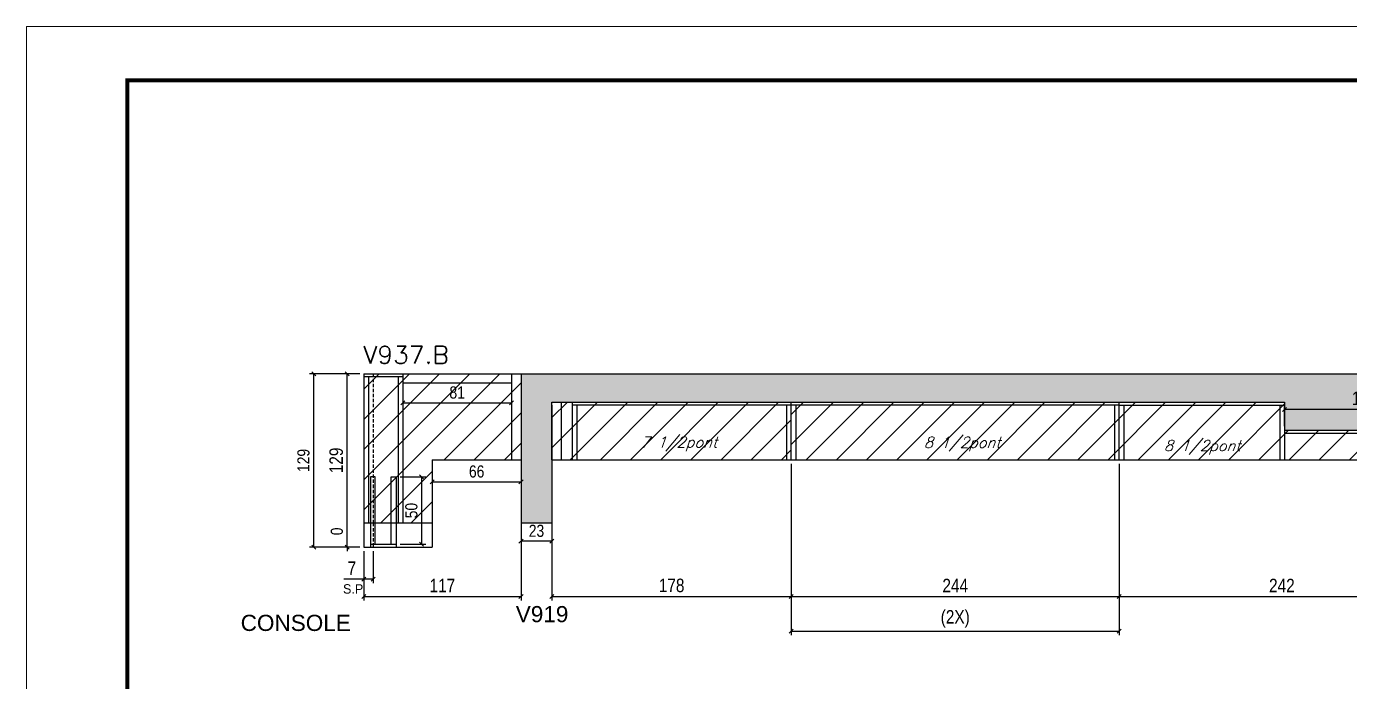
# Model space of a CAD drawing. Extents: x -20960 to -5926, y -2106 to 21915.
# Drawn here: x -9037 to -8053, y 9942 to 10430 of the extents above; entities that cross this region are included whole.
import ezdxf

# ---------------------------------------------------------------- set-up
doc = ezdxf.new("R2010")
doc.units = 0
doc.linetypes.add('DASHED', pattern=[0.75, 0.5, -0.25])
doc.linetypes.add('HIDDEN', pattern=[0.375, 0.25, -0.125])
for name, color, linetype in [('5', 5, 'Continuous'), ('COTA', 241, 'Continuous'), ('Painéis', 200, 'Continuous'), ('SARR_2.2x7', 40, 'Continuous'), ('SARR_3.5x7', 81, 'Continuous'), ('texto', 7, 'Continuous')]:
    doc.layers.add(name, color=color, linetype=linetype)
for name, color, linetype, lineweight in [('Folhas', 255, 'Continuous', 9), ('Hachura', 251, 'Continuous', 9), ('SARRAFO DE PRESSAO', 251, 'DASHED', 9), ('Texto Seção', 7, 'Continuous', 15)]:
    doc.layers.add(name, color=color, linetype=linetype, lineweight=lineweight)
doc.styles.add('COTA TECNICA', font='techl___.ttf', dxfattribs={"height": 10})
doc.styles.add('COTA TECNICA-50', font='techl___.ttf', dxfattribs={"height": 9})
doc.styles.add('REGUA-120', font='ROMANS.shx', dxfattribs={"height": 15})
doc.styles.add('Romans', font='romans.shx')
doc.styles.add('ROMAS860', font='ROMAS860.SHX')
doc.styles.get("Standard").update_dxf_attribs({"font": 'arial.ttf'})
doc.dimstyles.new('COTA PAINEL-50', dxfattribs={"dimtxt": 9, "dimasz": 3, "dimexe": 3, "dimexo": 3, "dimgap": 3, "dimtad": 1, "dimdec": 1, "dimzin": 12, "dimdsep": 46, "dimtxsty": 'COTA TECNICA-50', "dimblk1": 'OBLIQUE', "dimblk2": 'OBLIQUE', "dimsah": 1, "dimcen": 0.9, "dimclrd": 4, "dimclre": 4, "dimclrt": 240, "dimadec": 1, "dimazin": 3, "dimtfac": 1, "dimtdec": 1, "dimtmove": 0, "dimatfit": 3, "dimfxl": 1, "dimtolj": 1, "dimtzin": 12, "dimarcsym": 0})
doc.dimstyles.new('PAINEL', dxfattribs={"dimtxt": 10, "dimasz": 3, "dimexe": 3, "dimexo": 3, "dimgap": 3, "dimtad": 1, "dimdec": 1, "dimzin": 12, "dimdsep": 46, "dimtxsty": 'COTA TECNICA', "dimblk1": 'OBLIQUE', "dimblk2": 'OBLIQUE', "dimsah": 1, "dimcen": 0.9, "dimclrd": 4, "dimclre": 4, "dimclrt": 240, "dimadec": 1, "dimazin": 3, "dimtfac": 1, "dimtdec": 1, "dimtmove": 0, "dimatfit": 3, "dimfxl": 1, "dimtolj": 1, "dimtzin": 12, "dimarcsym": 0})

# ---------------------------------------------------------------- blocks, each defined once
blk = doc.blocks.new('9999999999')
at = {"layer": 'Folhas'}
blk.add_lwpolyline([(98138.98, 34190.21), (99623.98, 34190.21), (99623.98, 35240.21), (98138.98, 35240.21)], close=True, dxfattribs=at)
at = {"layer": 'Folhas', "color": 30, "const_width": 3}
blk.add_lwpolyline([(98213.98, 34230.21), (99583.98, 34230.21), (99583.98, 35200.21), (98213.98, 35200.21)], close=True, dxfattribs=at)
blk = doc.blocks.new('_Oblique')
at = {"color": 0, "linetype": 'ByBlock', "lineweight": -2}
blk.add_line((-0.5, -0.5), (0.5, 0.5), dxfattribs=at)
blk = doc.blocks.new('*D1440')
at = {"layer": 'COTA', "color": 4, "lineweight": -2, "ltscale": 25, "transparency": 16777216}
for p, q in [((-8786.08, 10039.38), (-8786.08, 10015.66)), ((-8779.08, 10039.38), (-8779.08, 10015.66)), ((-8786.08, 10018.66), (-8800.81, 10018.66)), ((-8779.08, 10018.66), (-8786.08, 10018.66))]:
    blk.add_line(p, q, dxfattribs=at)
at = {"layer": 'Defpoints', "color": 0, "ltscale": 25, "transparency": 16777216}
for p in [(-8786.08, 10042.38), (-8779.08, 10042.38), (-8786.08, 10018.66)]:
    blk.add_point(p, dxfattribs=at)
at = {"layer": 'COTA', "color": 4, "lineweight": -2, "ltscale": 25, "transparency": 16777216, "xscale": 3, "yscale": 3, "zscale": 3, "rotation": 180}
blk.add_blockref('_Oblique', (-8786.08, 10018.66), dxfattribs=at)
at = {"layer": 'COTA', "color": 4, "lineweight": -2, "ltscale": 25, "transparency": 16777216, "xscale": 3, "yscale": 3, "zscale": 3}
blk.add_blockref('_Oblique', (-8779.08, 10018.66), dxfattribs=at)
at = {"layer": 'COTA', "color": 240, "ltscale": 25, "transparency": 16777216, "insert": (-8794.94, 10026.73), "char_height": 10, "attachment_point": 5, "style": 'COTA TECNICA'}
blk.add_mtext('\\A1;7', dxfattribs=at)
blk = doc.blocks.new('*D1671')
at = {"layer": 'COTA', "color": 4, "lineweight": -2, "ltscale": 25, "transparency": 16777216}
for p, q in [((-8468.04, 10104.38), (-8468.04, 10002.78)), ((-8224.04, 10104.38), (-8224.04, 10002.78)), ((-8468.04, 10005.78), (-8224.04, 10005.78))]:
    blk.add_line(p, q, dxfattribs=at)
at = {"layer": 'Defpoints', "color": 0, "ltscale": 25, "transparency": 16777216}
for p in [(-8468.04, 10107.38), (-8224.04, 10107.38), (-8224.04, 10005.78)]:
    blk.add_point(p, dxfattribs=at)
at = {"layer": 'COTA', "color": 4, "lineweight": -2, "ltscale": 25, "transparency": 16777216, "xscale": 3, "yscale": 3, "zscale": 3, "rotation": 180}
blk.add_blockref('_Oblique', (-8468.04, 10005.78), dxfattribs=at)
at = {"layer": 'COTA', "color": 4, "lineweight": -2, "ltscale": 25, "transparency": 16777216, "xscale": 3, "yscale": 3, "zscale": 3}
blk.add_blockref('_Oblique', (-8224.04, 10005.78), dxfattribs=at)
at = {"layer": 'COTA', "color": 240, "ltscale": 25, "transparency": 16777216, "insert": (-8346.04, 10013.85), "char_height": 10, "attachment_point": 5, "style": 'COTA TECNICA'}
blk.add_mtext('\\A1;244', dxfattribs=at)
blk = doc.blocks.new('*D1672')
at = {"layer": 'COTA', "color": 4, "lineweight": -2, "ltscale": 25, "transparency": 16777216}
for p, q in [((-8468.04, 10104.38), (-8468.04, 9976.83)), ((-8224.04, 10104.38), (-8224.04, 9976.83)), ((-8468.04, 9979.83), (-8224.04, 9979.83))]:
    blk.add_line(p, q, dxfattribs=at)
at = {"layer": 'Defpoints', "color": 0, "ltscale": 25, "transparency": 16777216}
for p in [(-8468.04, 10107.38), (-8224.04, 10107.38), (-8224.04, 9979.83)]:
    blk.add_point(p, dxfattribs=at)
at = {"layer": 'COTA', "color": 4, "lineweight": -2, "ltscale": 25, "transparency": 16777216, "xscale": 3, "yscale": 3, "zscale": 3, "rotation": 180}
blk.add_blockref('_Oblique', (-8468.04, 9979.83), dxfattribs=at)
at = {"layer": 'COTA', "color": 4, "lineweight": -2, "ltscale": 25, "transparency": 16777216, "xscale": 3, "yscale": 3, "zscale": 3}
blk.add_blockref('_Oblique', (-8224.04, 9979.83), dxfattribs=at)
at = {"layer": 'COTA', "color": 240, "ltscale": 25, "transparency": 16777216, "insert": (-8346.04, 9989.05), "char_height": 10, "attachment_point": 5, "style": 'COTA TECNICA'}
blk.add_mtext('\\A1;(2X)', dxfattribs=at)
blk = doc.blocks.new('*D1441')
at = {"layer": 'COTA', "color": 4, "lineweight": -2, "ltscale": 25, "transparency": 16777216}
for p, q in [((-8646.04, 10104.38), (-8646.04, 10002.78)), ((-8468.04, 10104.38), (-8468.04, 10002.78)), ((-8646.04, 10005.78), (-8468.04, 10005.78))]:
    blk.add_line(p, q, dxfattribs=at)
at = {"layer": 'Defpoints', "color": 0, "ltscale": 25, "transparency": 16777216}
for p in [(-8646.04, 10107.38), (-8468.04, 10107.38), (-8468.04, 10005.78)]:
    blk.add_point(p, dxfattribs=at)
at = {"layer": 'COTA', "color": 4, "lineweight": -2, "ltscale": 25, "transparency": 16777216, "xscale": 3, "yscale": 3, "zscale": 3, "rotation": 180}
blk.add_blockref('_Oblique', (-8646.04, 10005.78), dxfattribs=at)
at = {"layer": 'COTA', "color": 4, "lineweight": -2, "ltscale": 25, "transparency": 16777216, "xscale": 3, "yscale": 3, "zscale": 3}
blk.add_blockref('_Oblique', (-8468.04, 10005.78), dxfattribs=at)
at = {"layer": 'COTA', "color": 240, "ltscale": 25, "transparency": 16777216, "insert": (-8557.04, 10013.88), "char_height": 10, "attachment_point": 5, "style": 'COTA TECNICA'}
blk.add_mtext('\\A1;178', dxfattribs=at)
blk = doc.blocks.new('*D1673')
at = {"layer": 'COTA', "color": 4, "lineweight": -2, "ltscale": 25, "transparency": 16777216}
for p, q in [((-8224.04, 10104.38), (-8224.04, 10002.78)), ((-7982.04, 10104.38), (-7982.04, 10002.78)), ((-8224.04, 10005.78), (-7982.04, 10005.78))]:
    blk.add_line(p, q, dxfattribs=at)
at = {"layer": 'Defpoints', "color": 0, "ltscale": 25, "transparency": 16777216}
for p in [(-8224.04, 10107.38), (-7982.04, 10107.38), (-7982.04, 10005.78)]:
    blk.add_point(p, dxfattribs=at)
at = {"layer": 'COTA', "color": 4, "lineweight": -2, "ltscale": 25, "transparency": 16777216, "xscale": 3, "yscale": 3, "zscale": 3, "rotation": 180}
blk.add_blockref('_Oblique', (-8224.04, 10005.78), dxfattribs=at)
at = {"layer": 'COTA', "color": 4, "lineweight": -2, "ltscale": 25, "transparency": 16777216, "xscale": 3, "yscale": 3, "zscale": 3}
blk.add_blockref('_Oblique', (-7982.04, 10005.78), dxfattribs=at)
at = {"layer": 'COTA', "color": 240, "ltscale": 25, "transparency": 16777216, "insert": (-8103.04, 10013.85), "char_height": 10, "attachment_point": 5, "style": 'COTA TECNICA'}
blk.add_mtext('\\A1;242', dxfattribs=at)
blk = doc.blocks.new('*D1442')
at = {"layer": 'COTA', "color": 4, "lineweight": -2, "ltscale": 25, "transparency": 16777216}
for p, q in [((-8669.08, 10104.38), (-8669.08, 10002.78)), ((-8786.08, 10039.38), (-8786.08, 10002.78)), ((-8786.08, 10005.78), (-8669.08, 10005.78))]:
    blk.add_line(p, q, dxfattribs=at)
at = {"layer": 'Defpoints', "color": 0, "ltscale": 25, "transparency": 16777216}
for p in [(-8669.08, 10107.38), (-8786.08, 10042.38), (-8669.08, 10005.78)]:
    blk.add_point(p, dxfattribs=at)
at = {"layer": 'COTA', "color": 4, "lineweight": -2, "ltscale": 25, "transparency": 16777216, "xscale": 3, "yscale": 3, "zscale": 3, "rotation": 180}
blk.add_blockref('_Oblique', (-8786.08, 10005.78), dxfattribs=at)
at = {"layer": 'COTA', "color": 4, "lineweight": -2, "ltscale": 25, "transparency": 16777216, "xscale": 3, "yscale": 3, "zscale": 3}
blk.add_blockref('_Oblique', (-8669.08, 10005.78), dxfattribs=at)
at = {"layer": 'COTA', "color": 240, "ltscale": 25, "transparency": 16777216, "insert": (-8727.58, 10013.85), "char_height": 10, "attachment_point": 5, "style": 'COTA TECNICA'}
blk.add_mtext('\\A1;117', dxfattribs=at)
blk = doc.blocks.new('*D1675')
at = {"layer": 'COTA', "color": 4, "lineweight": -2, "ltscale": 25, "transparency": 16777216}
for p, q in [((-8789.08, 10171.38), (-8801.47, 10171.38)), ((-8798.47, 10042.38), (-8798.47, 10171.38)), ((-8789.08, 10042.38), (-8801.47, 10042.38))]:
    blk.add_line(p, q, dxfattribs=at)
at = {"layer": 'Defpoints', "color": 0, "ltscale": 25, "transparency": 16777216}
for p in [(-8798.47, 10171.38), (-8786.08, 10171.38), (-8786.08, 10042.38)]:
    blk.add_point(p, dxfattribs=at)
at = {"layer": 'COTA', "color": 4, "lineweight": -2, "ltscale": 25, "transparency": 16777216, "xscale": 3, "yscale": 3, "zscale": 3}
for p, rotation in [((-8798.47, 10171.38), 90), ((-8798.47, 10042.38), 270)]:
    blk.add_blockref('_Oblique', p, dxfattribs=dict(at, rotation=rotation))
at = {"layer": 'COTA', "color": 240, "ltscale": 25, "transparency": 16777216, "insert": (-8806.55, 10106.88), "char_height": 10, "attachment_point": 5, "rotation": 90, "style": 'COTA TECNICA'}
blk.add_mtext('\\A1;129', dxfattribs=at)
blk = doc.blocks.new('*D1693')
at = {"layer": 'COTA', "color": 4, "lineweight": -2, "transparency": 16777216}
for p, q in [((-8669.08, 10057.38), (-8669.08, 10043.8)), ((-8646.04, 10057.38), (-8646.04, 10043.8)), ((-8646.04, 10046.8), (-8669.08, 10046.8))]:
    blk.add_line(p, q, dxfattribs=at)
at = {"layer": 'Defpoints', "color": 0, "transparency": 16777216}
for p in [(-8669.08, 10060.38), (-8646.04, 10060.38), (-8669.08, 10046.8)]:
    blk.add_point(p, dxfattribs=at)
at = {"layer": 'COTA', "color": 4, "lineweight": -2, "transparency": 16777216, "xscale": 3, "yscale": 3, "zscale": 3, "rotation": 180}
blk.add_blockref('_Oblique', (-8669.08, 10046.8), dxfattribs=at)
at = {"layer": 'COTA', "color": 4, "lineweight": -2, "transparency": 16777216, "xscale": 3, "yscale": 3, "zscale": 3}
blk.add_blockref('_Oblique', (-8646.04, 10046.8), dxfattribs=at)
at = {"layer": 'COTA', "color": 240, "transparency": 16777216, "insert": (-8657.56, 10054.5), "char_height": 9, "attachment_point": 5, "style": 'COTA TECNICA-50'}
blk.add_mtext('\\A1;23', dxfattribs=at)
blk = doc.blocks.new('*D1694')
at = {"layer": 'COTA', "color": 4, "lineweight": -2, "transparency": 16777216}
for p, q in [((-8757.08, 10161.38), (-8757.08, 10146.78)), ((-8676.08, 10161.38), (-8676.08, 10146.78)), ((-8757.08, 10149.78), (-8676.08, 10149.78))]:
    blk.add_line(p, q, dxfattribs=at)
at = {"layer": 'Defpoints', "color": 0, "transparency": 16777216}
for p in [(-8757.08, 10164.38), (-8676.08, 10164.38), (-8676.08, 10149.78)]:
    blk.add_point(p, dxfattribs=at)
at = {"layer": 'COTA', "color": 4, "lineweight": -2, "transparency": 16777216, "xscale": 3, "yscale": 3, "zscale": 3, "rotation": 180}
blk.add_blockref('_Oblique', (-8757.08, 10149.78), dxfattribs=at)
at = {"layer": 'COTA', "color": 4, "lineweight": -2, "transparency": 16777216, "xscale": 3, "yscale": 3, "zscale": 3}
blk.add_blockref('_Oblique', (-8676.08, 10149.78), dxfattribs=at)
at = {"layer": 'COTA', "color": 240, "transparency": 16777216, "insert": (-8716.58, 10157.37), "char_height": 9, "attachment_point": 5, "style": 'COTA TECNICA-50'}
blk.add_mtext('\\A1;81', dxfattribs=at)
blk = doc.blocks.new('*D1695')
at = {"layer": 'COTA', "color": 4, "lineweight": -2, "transparency": 16777216}
for p, q in [((-8735.08, 10104.38), (-8735.08, 10088.04)), ((-8669.08, 10104.38), (-8669.08, 10088.04)), ((-8735.08, 10091.04), (-8669.08, 10091.04))]:
    blk.add_line(p, q, dxfattribs=at)
at = {"layer": 'Defpoints', "color": 0, "transparency": 16777216}
for p in [(-8735.08, 10107.38), (-8669.08, 10107.38), (-8669.08, 10091.04)]:
    blk.add_point(p, dxfattribs=at)
at = {"layer": 'COTA', "color": 4, "lineweight": -2, "transparency": 16777216, "xscale": 3, "yscale": 3, "zscale": 3, "rotation": 180}
blk.add_blockref('_Oblique', (-8735.08, 10091.04), dxfattribs=at)
at = {"layer": 'COTA', "color": 4, "lineweight": -2, "transparency": 16777216, "xscale": 3, "yscale": 3, "zscale": 3}
blk.add_blockref('_Oblique', (-8669.08, 10091.04), dxfattribs=at)
at = {"layer": 'COTA', "color": 240, "transparency": 16777216, "insert": (-8702.08, 10098.63), "char_height": 9, "attachment_point": 5, "style": 'COTA TECNICA-50'}
blk.add_mtext('\\A1;66', dxfattribs=at)
blk = doc.blocks.new('*D1729')
at = {"layer": 'COTA', "color": 4, "linetype": 'ByBlock', "lineweight": -2, "transparency": 16777216}
for p, q in [((-8101.04, 10132.38), (-8101.04, 10147.84)), ((-7982.04, 10144.84), (-8101.04, 10144.84)), ((-7982.04, 10132.38), (-7982.04, 10147.84))]:
    blk.add_line(p, q, dxfattribs=at)
at = {"layer": 'Defpoints', "color": 0, "linetype": 'ByBlock', "transparency": 16777216}
for p in [(-8101.04, 10144.84), (-8101.04, 10129.38), (-7982.04, 10129.38)]:
    blk.add_point(p, dxfattribs=at)
at = {"layer": 'COTA', "color": 4, "linetype": 'ByBlock', "lineweight": -2, "transparency": 16777216, "xscale": 3, "yscale": 3, "zscale": 3, "rotation": 180}
blk.add_blockref('_Oblique', (-8101.04, 10144.84), dxfattribs=at)
at = {"layer": 'COTA', "color": 4, "linetype": 'ByBlock', "lineweight": -2, "transparency": 16777216, "xscale": 3, "yscale": 3, "zscale": 3}
blk.add_blockref('_Oblique', (-7982.04, 10144.84), dxfattribs=at)
at = {"layer": 'COTA', "color": 240, "linetype": 'ByBlock', "transparency": 16777216, "insert": (-8041.54, 10152.93), "char_height": 10, "attachment_point": 5, "style": 'COTA TECNICA'}
blk.add_mtext('\\A1;119', dxfattribs=at)
blk = doc.blocks.new('*D1732')
at = {"layer": 'COTA', "color": 4, "lineweight": -2, "transparency": 16777216}
for p, q in [((-8798.47, 10042.38), (-8798.47, 10059.83)), ((-8789.08, 10042.38), (-8801.47, 10042.38)), ((-8789.08, 10042.38), (-8801.47, 10042.38)), ((-8798.47, 10042.38), (-8798.47, 10039.38))]:
    blk.add_line(p, q, dxfattribs=at)
at = {"layer": 'Defpoints', "color": 0, "transparency": 16777216}
for p in [(-8798.47, 10042.38), (-8786.08, 10042.38), (-8786.08, 10042.38)]:
    blk.add_point(p, dxfattribs=at)
at = {"layer": 'COTA', "color": 4, "lineweight": -2, "transparency": 16777216, "xscale": 3, "yscale": 3, "zscale": 3}
for rotation in [90, 270]:
    blk.add_blockref('_Oblique', (-8798.47, 10042.38), dxfattribs=dict(at, rotation=rotation))
at = {"layer": 'COTA', "color": 240, "transparency": 16777216, "insert": (-8806.06, 10054.1), "char_height": 9, "attachment_point": 5, "rotation": 90, "style": 'COTA TECNICA-50'}
blk.add_mtext('\\A1;0', dxfattribs=at)
blk = doc.blocks.new('*D1498')
at = {"layer": 'COTA', "color": 4, "lineweight": -2, "transparency": 16777216}
for p, q in [((-8789.08, 10171.38), (-8826.32, 10171.38)), ((-8823.32, 10042.38), (-8823.32, 10171.38)), ((-8789.08, 10042.38), (-8826.32, 10042.38))]:
    blk.add_line(p, q, dxfattribs=at)
at = {"layer": 'Defpoints', "color": 0, "transparency": 16777216}
for p in [(-8823.32, 10171.38), (-8786.08, 10171.38), (-8786.08, 10042.38)]:
    blk.add_point(p, dxfattribs=at)
at = {"layer": 'COTA', "color": 4, "lineweight": -2, "transparency": 16777216, "xscale": 3, "yscale": 3, "zscale": 3}
for p, rotation in [((-8823.32, 10171.38), 90), ((-8823.32, 10042.38), 270)]:
    blk.add_blockref('_Oblique', p, dxfattribs=dict(at, rotation=rotation))
at = {"layer": 'COTA', "color": 240, "transparency": 16777216, "insert": (-8830.9, 10106.88), "char_height": 9, "attachment_point": 5, "rotation": 90, "style": 'COTA TECNICA-50'}
blk.add_mtext('\\A1;129', dxfattribs=at)
blk = doc.blocks.new('*D1499')
at = {"layer": 'COTA', "color": 4, "lineweight": -2, "transparency": 16777216}
for p, q in [((-8759.08, 10094.58), (-8740.01, 10094.58)), ((-8743.01, 10094.58), (-8743.01, 10044.58)), ((-8759.08, 10044.58), (-8740.01, 10044.58))]:
    blk.add_line(p, q, dxfattribs=at)
at = {"layer": 'Defpoints', "color": 0, "transparency": 16777216}
for p in [(-8762.08, 10094.58), (-8762.08, 10044.58), (-8743.01, 10044.58)]:
    blk.add_point(p, dxfattribs=at)
at = {"layer": 'COTA', "color": 4, "lineweight": -2, "transparency": 16777216, "xscale": 3, "yscale": 3, "zscale": 3}
for p, rotation in [((-8743.01, 10094.58), 90), ((-8743.01, 10044.58), 270)]:
    blk.add_blockref('_Oblique', p, dxfattribs=dict(at, rotation=rotation))
at = {"layer": 'COTA', "color": 240, "transparency": 16777216, "insert": (-8750.61, 10069.58), "char_height": 9, "attachment_point": 5, "rotation": 90, "style": 'COTA TECNICA-50'}
blk.add_mtext('\\A1;50', dxfattribs=at)

msp = doc.modelspace()

# ---------------------------------------------------------------- hatches: boundary and pattern name
at = {"layer": 'COTA', "linetype": 'ByBlock'}
h = msp.add_hatch(dxfattribs=at)
h.set_pattern_fill('AR-CONC', color=256, scale=0.03)
h.paths.add_polyline_path([(-7982.04, 10171.38), (-8646.04, 10171.38), (-8669.08, 10171.38), (-8669.08, 10107.38), (-8669.08, 10060.38), (-8646.04, 10060.38), (-8646.04, 10114.38), (-8646.04, 10150.18), (-8101.04, 10150.18), (-8101.04, 10129.38), (-7982.04, 10129.38)])
h.paths.add_polyline_path([(-8053.22, 10143.06), (-8030.42, 10143.06), (-8030.42, 10163.65), (-8053.22, 10163.65)], flags=24)
at = {"layer": 'Hachura', "ltscale": 25}
h = msp.add_hatch(dxfattribs=at)
h.set_pattern_fill('ANSI31', color=256, scale=5)
h.set_pattern_definition([(45, (-151138.412, -21892.433), (-11.2253202, 11.2253202), [])])
h.paths.add_polyline_path([(-8735.08, 10060.38), (-8735.08, 10107.38), (-8669.08, 10107.38), (-8669.08, 10171.38), (-8786.08, 10171.38), (-8786.08, 10060.38)])
h = msp.add_hatch(dxfattribs=at)
h.set_pattern_fill('ANSI31', color=256, scale=5)
h.set_pattern_definition([(45, (-150998.373, -21913.633), (-11.2253202, 11.2253202), [])])
h.paths.add_polyline_path([(-8468.04, 10150.18), (-8646.04, 10150.18), (-8646.04, 10107.38), (-8468.04, 10107.38)])
h = msp.add_hatch(dxfattribs=at)
h.set_pattern_fill('ANSI31', color=256, scale=5)
h.set_pattern_definition([(45, (-151002.373, -21913.633), (-11.2253202, 11.2253202), [])])
h.paths.add_polyline_path([(-7982.04, 10129.38), (-8101.04, 10129.38), (-8101.04, 10150.18), (-8468.04, 10150.18), (-8468.04, 10107.38), (-7982.04, 10107.38)])

# ---------------------------------------------------------------- linework, layer by layer
at = {"layer": 'COTA', "linetype": 'ByBlock'}
for p, q in [((-8669.44, 10171.38), (-8669.08, 10171.38)), ((-8669.08, 10171.38), (-8646.04, 10171.38)), ((-8646.04, 10171.38), (-7982.04, 10171.38)), ((-8646.04, 10171.38), (-8646.04, 10171.38)), ((-8646.04, 10114.38), (-8646.04, 10060.38)), ((-8669.08, 10107.38), (-8669.08, 10060.38)), ((-8669.08, 10060.38), (-8646.04, 10060.38))]:
    msp.add_line(p, q, dxfattribs=at)
at = {"layer": 'Painéis', "linetype": 'ByBlock'}
for p, q in [((-8786.08, 10171.38), (-8669.08, 10171.38)), ((-8786.08, 10171.38), (-8786.08, 10042.38)), ((-8669.08, 10171.38), (-8669.08, 10107.38)), ((-8646.04, 10150.18), (-8101.04, 10150.18)), ((-8646.04, 10107.38), (-8646.04, 10150.18)), ((-8468.04, 10107.38), (-8468.04, 10150.18)), ((-8224.04, 10107.38), (-8224.04, 10150.18)), ((-8224.04, 10150.18), (-8101.04, 10150.18)), ((-8101.04, 10150.18), (-8101.04, 10150.18)), ((-8101.04, 10150.18), (-8101.04, 10129.38)), ((-8101.04, 10129.38), (-7982.04, 10129.38)), ((-8735.08, 10107.38), (-8669.08, 10107.38)), ((-8735.08, 10107.38), (-8735.08, 10042.38)), ((-8646.04, 10107.38), (-7982.04, 10107.38)), ((-8786.08, 10060.38), (-8735.08, 10060.38)), ((-8786.08, 10042.38), (-8735.08, 10042.38))]:
    msp.add_line(p, q, dxfattribs=at)
at = {"layer": 'SARR_2.2x7', "linetype": 'Continuous'}
for p, q in [((-8757.08, 10169.18), (-8786.08, 10169.18)), ((-8676.08, 10171.38), (-8676.08, 10107.38)), ((-8676.08, 10164.38), (-8757.08, 10164.38)), ((-8646.04, 10147.98), (-8646.04, 10150.18)), ((-8639.04, 10107.38), (-8639.04, 10150.18)), ((-8646.04, 10143.18), (-8646.04, 10143.18)), ((-8468.04, 10147.98), (-8631.04, 10147.98)), ((-8224.04, 10147.98), (-8468.04, 10147.98)), ((-8224.04, 10147.98), (-8101.04, 10147.98)), ((-8101.04, 10127.18), (-7999.04, 10127.18))]:
    msp.add_line(p, q, dxfattribs=at)
at = {"layer": 'SARR_2.2x7', "linetype": 'HIDDEN', "ltscale": 10}
for p, q in [((-8779.08, 10171.38), (-8779.08, 10060.38)), ((-8779.08, 10060.38), (-8779.08, 10042.38))]:
    msp.add_line(p, q, dxfattribs=at)
at = {"layer": 'SARR_2.2x7', "linetype": 'Continuous', "ltscale": 50}
msp.add_line((-8781.08, 10044.58), (-8762.08, 10044.58), dxfattribs=at)
at = {"layer": 'SARR_3.5x7'}
for p, q in [((-8782.58, 10169.18), (-8782.58, 10060.38)), ((-8760.58, 10169.18), (-8760.58, 10060.38)), ((-8757.08, 10171.38), (-8757.08, 10060.38)), ((-8631.04, 10150.18), (-8631.04, 10107.38)), ((-8646.04, 10147.98), (-8646.04, 10107.38)), ((-8627.54, 10147.98), (-8627.54, 10107.38)), ((-8471.49, 10147.98), (-8471.49, 10107.38)), ((-8464.54, 10147.98), (-8464.54, 10107.38)), ((-8227.49, 10147.98), (-8227.49, 10107.38)), ((-8220.58, 10147.98), (-8220.58, 10107.38)), ((-8104.49, 10147.98), (-8104.49, 10107.38)), ((-8101.04, 10147.84), (-8101.04, 10107.24))]:
    msp.add_line(p, q, dxfattribs=at)
for points in [[(-8777.58, 10044.58), (-8777.58, 10094.58), (-8781.08, 10094.58), (-8781.08, 10042.38)], [(-8765.58, 10044.58), (-8765.58, 10094.58), (-8762.08, 10094.58), (-8762.08, 10042.38)]]:
    msp.add_lwpolyline(points, dxfattribs=at)

# ---------------------------------------------------------------- block references
at = {"layer": 'SARRAFO DE PRESSAO', "color": 6, "linetype": 'ByBlock'}
msp.add_blockref('9999999999', (-107175.98, -24810.57), dxfattribs=at)

# ---------------------------------------------------------------- texts
at = {"layer": '5', "linetype": 'Continuous'}
for s, p in [('CONSOLE', (-8877.65, 9980.06)), ('V919', (-8672.97, 9986.58))]:
    msp.add_text(s, height=12, rotation=0.00004, dxfattribs=at).set_placement(p)
at = {"layer": 'texto', "color": 2, "char_height": 8, "attachment_point": 5, "style": 'Romans'}
for s, insert in [('{\\Q19;\\C256;7 1/2pont}', (-8551.66, 10119.22)), ('{\\Q19;\\C256;8 1/2pont}', (-8340.85, 10119)), ('{\\Q19;\\C256;8 1/2pont}', (-8162.29, 10116.58))]:
    msp.add_mtext(s, dxfattribs=dict(at, insert=insert))
at = {"layer": 'texto', "color": 4, "insert": (-8793.96, 10011.29), "char_height": 7, "attachment_point": 5, "style": 'ROMAS860'}
msp.add_mtext('S.P', dxfattribs=at)
at = {"layer": 'Texto Seção', "style": 'REGUA-120', "width": 1.05}
msp.add_text('V937.B', height=13, dxfattribs=at).set_placement((-8786.44, 10178.97))

# ---------------------------------------------------------------- dimensions: what is measured, and where the dimension line sits
at = {"layer": 'COTA'}
for base, p1, p2, picture, middle in [((-8823.32, 10171.38), (-8786.08, 10042.38), (-8786.08, 10171.38), '*D1498', (-8830.9, 10106.88)), ((-8743.01, 10044.58), (-8762.08, 10094.58), (-8762.08, 10044.58), '*D1499', (-8750.61, 10069.58)), ((-8798.4658997, 10042.38056199), (-8786.07506038, 10042.38056199), (-8786.07506038, 10042.38056199), '*D1732', (-8806.05800496, 10054.10424621))]:
    dim = msp.add_linear_dim(base=base, p1=p1, p2=p2, angle=90, dimstyle='COTA PAINEL-50', dxfattribs=at)
    dim.commit()
    dim.dimension.update_dxf_attribs({"geometry": picture, "text_midpoint": middle})
at = {"layer": 'COTA', "ltscale": 25}
dim = msp.add_linear_dim(base=(-8798.47, 10171.38), p1=(-8786.08, 10042.38), p2=(-8786.08, 10171.38), angle=90, dimstyle='PAINEL', dxfattribs=at)
dim.commit()
dim.dimension.update_dxf_attribs({"geometry": '*D1675', "text_midpoint": (-8806.55, 10106.88)})
at = {"layer": 'COTA'}
for base, p1, p2, picture, middle in [((-8676.08, 10149.78), (-8757.08, 10164.38), (-8676.08, 10164.38), '*D1694', (-8716.58, 10157.37)), ((-8669.08, 10091.04), (-8735.08, 10107.38), (-8669.08, 10107.38), '*D1695', (-8702.08, 10098.63)), ((-8669.08, 10046.8), (-8646.04, 10060.38), (-8669.08, 10060.38), '*D1693', (-8657.56, 10054.5))]:
    dim = msp.add_linear_dim(base=base, p1=p1, p2=p2, dimstyle='COTA PAINEL-50', dxfattribs=at)
    dim.commit()
    dim.dimension.update_dxf_attribs({"geometry": picture, "text_midpoint": middle})
at = {"layer": 'COTA', "linetype": 'ByBlock'}
dim = msp.add_linear_dim(base=(-8101.04, 10144.84), p1=(-7982.04, 10129.38), p2=(-8101.04, 10129.38), dimstyle='PAINEL', dxfattribs=at)
dim.commit()
dim.dimension.update_dxf_attribs({"geometry": '*D1729', "text_midpoint": (-8041.54, 10144.84), "dimtype": 160})
at = {"layer": 'COTA', "ltscale": 25}
for base, p1, p2, picture, middle in [((-8669.08, 10005.78), (-8786.08, 10042.38), (-8669.08, 10107.38), '*D1442', (-8727.58, 10013.85)), ((-8468.04, 10005.78), (-8646.04, 10107.38), (-8468.04, 10107.38), '*D1441', (-8557.04, 10013.88)), ((-8224.04, 10005.78), (-8468.04, 10107.38), (-8224.04, 10107.38), '*D1671', (-8346.04, 10013.85)), ((-7982.04, 10005.78), (-8224.04, 10107.38), (-7982.04, 10107.38), '*D1673', (-8103.04, 10013.85)), ((-8786.08, 10018.66), (-8779.08, 10042.38), (-8786.08, 10042.38), '*D1440', (-8794.94, 10026.73))]:
    dim = msp.add_linear_dim(base=base, p1=p1, p2=p2, dimstyle='PAINEL', dxfattribs=at)
    dim.commit()
    dim.dimension.update_dxf_attribs({"geometry": picture, "text_midpoint": middle})
dim = msp.add_linear_dim(base=(-8224.04, 9979.83), p1=(-8468.04, 10107.38), p2=(-8224.04, 10107.38), text='(2X)', dimstyle='PAINEL', dxfattribs=at)
dim.commit()
dim.dimension.update_dxf_attribs({"geometry": '*D1672', "text_midpoint": (-8346.04, 9989.05)})

doc.saveas('drawing.dxf')
